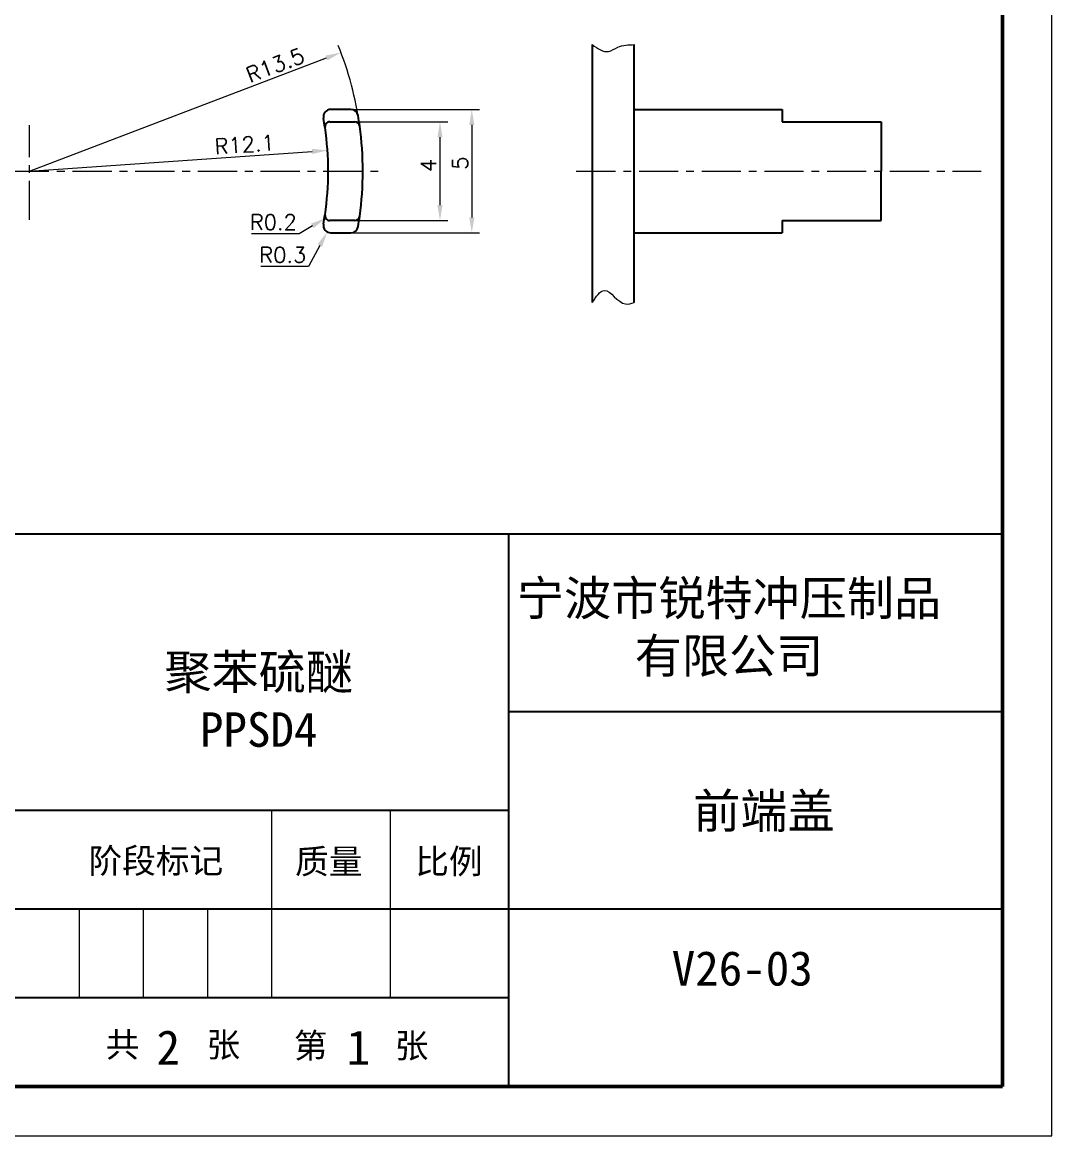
# Model space of a CAD drawing. Header units: millimetres. Extents: x 2517 to 6633, y 792 to 3241.
# Drawn here: x 2803.2 to 2886.6, y 852.9 to 943.1 of the extents above; entities that cross this region are included whole.
import ezdxf

# ---------------------------------------------------------------- set-up
doc = ezdxf.new("R2010")
doc.units = ezdxf.units.MM
doc.linetypes.add('CENTER', pattern=[50.8, 31.75, -6.35, 6.35, -6.35])
for name, color, linetype, lineweight in [('中心线', 1, 'CENTER', 9), ('实线', 7, 'Continuous', 25), ('尺寸标注', 2, 'Continuous', 9), ('引导线', 6, 'Continuous', 9), ('文本', 3, 'Continuous', 15), ('粗实线', 9, 'Continuous', 50)]:
    doc.layers.add(name, color=color, linetype=linetype, lineweight=lineweight)
doc.styles.add('st', font='txt.shx')
doc.styles.get("Standard").update_dxf_attribs({"font": 'simfang.ttf'})
doc.dimstyles.new('2st', dxfattribs={"dimscale": 0.5, "dimtxt": 2.5, "dimasz": 2.5, "dimexe": 1.25, "dimexo": 0, "dimtad": 1, "dimtoh": 1, "dimdec": 1, "dimlfac": 0.5, "dimdsep": 46, "dimtxsty": 'st', "dimcen": 0, "dimclrd": 256, "dimclre": 256, "dimclrt": 3, "dimadec": 0, "dimazin": 2, "dimtfac": 1, "dimtdec": 1, "dimtofl": 0, "dimtmove": 0, "dimatfit": 1, "dimfxl": 1, "dimlwd": -1, "dimlwe": -1, "dimarcsym": 0})

# ---------------------------------------------------------------- blocks, each defined once
blk = doc.blocks.new('*D496')
at = {"layer": 'Defpoints', "color": 0, "ltscale": 0.1, "transparency": 16777216}
for p in [(2827.943, 932.731), (2803.802, 931.047)]:
    blk.add_point(p, dxfattribs=at)
at = {"layer": '尺寸标注', "ltscale": 0.1, "transparency": 16777216}
blk.add_line((2803.802, 931.047), (2826.696, 932.644), dxfattribs=at)
blk.add_solid([(2826.682, 932.852), (2826.711, 932.436), (2827.943, 932.731)], dxfattribs=at)
at = {"layer": '尺寸标注', "color": 3, "ltscale": 0.1, "transparency": 16777216, "insert": (2821.225, 933.202), "char_height": 1.25, "attachment_point": 5, "rotation": 3.98924, "style": 'st'}
blk.add_mtext('R12.1', dxfattribs=at)
blk = doc.blocks.new('*D497')
at = {"layer": 'Defpoints', "color": 0, "ltscale": 0.1, "transparency": 16777216}
for p in [(2829.833, 936.047), (2829.833, 926.047), (2839.635, 926.047)]:
    blk.add_point(p, dxfattribs=at)
at = {"layer": '尺寸标注', "ltscale": 0.1, "transparency": 16777216}
for p, q in [((2829.833, 936.047), (2840.26, 936.047)), ((2839.635, 934.797), (2839.635, 927.297)), ((2829.833, 926.047), (2840.26, 926.047))]:
    blk.add_line(p, q, dxfattribs=at)
for points in [[(2839.427, 934.797), (2839.844, 934.797), (2839.635, 936.047)], [(2839.427, 927.297), (2839.844, 927.297), (2839.635, 926.047)]]:
    blk.add_solid(points, dxfattribs=at)
at = {"layer": '尺寸标注', "color": 3, "ltscale": 0.1, "transparency": 16777216, "insert": (2838.698, 931.698), "char_height": 1.25, "attachment_point": 5, "rotation": 90, "style": 'st'}
blk.add_mtext('5', dxfattribs=at)
blk = doc.blocks.new('*D498')
at = {"layer": 'Defpoints', "color": 0, "ltscale": 0.1, "transparency": 16777216}
for p in [(2830.157, 935.047), (2830.157, 927.047), (2837.055, 927.047)]:
    blk.add_point(p, dxfattribs=at)
at = {"layer": '尺寸标注', "ltscale": 0.1, "transparency": 16777216}
for p, q in [((2830.157, 935.047), (2837.68, 935.047)), ((2837.055, 933.797), (2837.055, 928.297)), ((2830.157, 927.047), (2837.68, 927.047))]:
    blk.add_line(p, q, dxfattribs=at)
for points in [[(2836.847, 933.797), (2837.263, 933.797), (2837.055, 935.047)], [(2836.847, 928.297), (2837.263, 928.297), (2837.055, 927.047)]]:
    blk.add_solid(points, dxfattribs=at)
at = {"layer": '尺寸标注', "color": 3, "ltscale": 0.1, "transparency": 16777216, "insert": (2836.118, 931.508), "char_height": 1.25, "attachment_point": 5, "rotation": 90, "style": 'st'}
blk.add_mtext('4', dxfattribs=at)
blk = doc.blocks.new('*D499')
at = {"layer": 'Defpoints', "color": 0, "ltscale": 0.1, "transparency": 16777216}
for p in [(2829.031, 940.665), (2803.802, 931.047)]:
    blk.add_point(p, dxfattribs=at)
at = {"layer": '尺寸标注', "ltscale": 0.1, "transparency": 16777216}
blk.add_line((2803.802, 931.047), (2827.863, 940.22), dxfattribs=at)
blk.add_arc((2803.802, 931.047), 27, 7.77819, 22.19407, dxfattribs=at)
blk.add_solid([(2827.789, 940.414), (2827.937, 940.025), (2829.031, 940.665)], dxfattribs=at)
at = {"layer": '尺寸标注', "color": 3, "ltscale": 0.1, "transparency": 16777216, "insert": (2823.709, 939.64), "char_height": 1.25, "attachment_point": 5, "rotation": 20.86778, "style": 'st'}
blk.add_mtext('R13.5', dxfattribs=at)
blk = doc.blocks.new('*D500')
at = {"layer": 'Defpoints', "color": 0, "ltscale": 0.1, "transparency": 16777216}
for p in [(2827.923, 926.12), (2828.209, 926.647)]:
    blk.add_point(p, dxfattribs=at)
at = {"layer": '尺寸标注', "ltscale": 0.1, "transparency": 16777216}
for p, q in [((2827.327, 925.021), (2826.404, 923.319)), ((2826.404, 923.319), (2822.55, 923.319))]:
    blk.add_line(p, q, dxfattribs=at)
blk.add_solid([(2827.144, 925.12), (2827.51, 924.921), (2827.923, 926.12)], dxfattribs=at)
at = {"layer": '尺寸标注', "color": 3, "ltscale": 0.1, "transparency": 16777216, "insert": (2824.321, 924.257), "char_height": 1.25, "attachment_point": 5, "style": 'st'}
blk.add_mtext('R0.3', dxfattribs=at)
blk = doc.blocks.new('*D501')
at = {"layer": 'Defpoints', "color": 0, "ltscale": 0.1, "transparency": 16777216}
for p in [(2827.792, 927.244), (2828.137, 927.447)]:
    blk.add_point(p, dxfattribs=at)
at = {"layer": '尺寸标注', "ltscale": 0.1, "transparency": 16777216}
for p, q in [((2826.715, 926.611), (2825.637, 925.977)), ((2825.637, 925.977), (2821.783, 925.977))]:
    blk.add_line(p, q, dxfattribs=at)
blk.add_solid([(2826.609, 926.79), (2826.82, 926.431), (2827.792, 927.244)], dxfattribs=at)
at = {"layer": '尺寸标注', "color": 3, "ltscale": 0.1, "transparency": 16777216, "insert": (2823.554, 926.915), "char_height": 1.25, "attachment_point": 5, "style": 'st'}
blk.add_mtext('R0.2', dxfattribs=at)

msp = doc.modelspace()

# ---------------------------------------------------------------- linework, layer by layer
at = {"layer": '中心线', "ltscale": 0.1}
for p, q in [((2803.802, 927.0899), (2803.802, 934.773)), ((2802.2038, 931.0471), (2832.2258, 931.0471)), ((2848.1035, 931.0471), (2880.8972, 931.0471))]:
    msp.add_line(p, q, dxfattribs=at)
at = {"layer": '实线', "ltscale": 0.1}
for p, q in [((2849.3895, 941.3029), (2849.3895, 920.3911)), ((2852.7895, 931.0471), (2852.7895, 941.3029)), ((2852.7895, 936.0471), (2864.7895, 936.0471)), ((2864.7895, 936.0471), (2864.7895, 935.0471)), ((2864.7895, 935.0471), (2872.7895, 935.0471)), ((2872.7895, 935.0471), (2872.7895, 931.0471)), ((2852.7895, 920.3911), (2852.7895, 931.0471)), ((2872.7895, 927.0471), (2872.7895, 931.0471)), ((2864.7895, 927.0471), (2872.7895, 927.0471)), ((2864.7895, 927.0471), (2864.7895, 926.0471)), ((2852.7895, 926.0471), (2864.7895, 926.0471))]:
    msp.add_line(p, q, dxfattribs=at)
at = {"layer": '实线'}
for p, q in [((2829.8327, 936.0471), (2828.2085, 936.0471)), ((2828.1371, 935.0471), (2830.1572, 935.0471)), ((2830.1572, 927.0471), (2828.1371, 927.0471)), ((2828.2085, 926.0471), (2829.8327, 926.0471)), ((2738.6073, 901.6592), (2882.6188, 901.6592)), ((2842.6156, 901.6592), (2842.6156, 856.8556)), ((2842.6156, 887.2581), (2882.6188, 887.2581)), ((2802.6274, 879.2574), (2842.6156, 879.2574)), ((2802.6274, 871.2568), (2882.6188, 871.2568)), ((2802.6274, 864.0562), (2842.6156, 864.0562)), ((2738.6073, 856.8556), (2882.6188, 856.8556))]:
    msp.add_line(p, q, dxfattribs=at)
for centre, radius, start, end in [((2828.2085, 935.4471), 0.6, 90, 190.21948), ((2829.8327, 935.4471), 0.6, 9.594068, 90), ((2803.802, 931.0471), 24.2, 8.414968, 10.21948), ((2803.802, 931.0471), 27, 7.778185, 9.594068), ((2828.1371, 934.6471), 0.4, 90, 188.414968), ((2803.802, 931.0471), 24.2, 351.585032, 8.414968), ((2830.1572, 934.6471), 0.4, 7.778185, 90), ((2803.802, 931.0471), 27, 352.221815, 7.778185), ((2803.802, 931.0471), 24.2, 349.78052, 351.585032), ((2828.1371, 927.4471), 0.4, 171.585032, 270), ((2830.1572, 927.4471), 0.4, 270, 352.221815), ((2803.802, 931.0471), 27, 350.405932, 352.221815), ((2828.2085, 926.6471), 0.6, 169.78052, 270), ((2829.8327, 926.6471), 0.6, 270, 350.405932)]:
    msp.add_arc(centre, radius, start, end, dxfattribs=at)
at = {"layer": '尺寸标注', "ltscale": 0.1}
for points in [[(2849.3895, 941.3029), (2850.719, 940.7485), (2851.4539, 941.0927), (2852.7895, 941.3029)], [(2849.3895, 920.3911), (2850.3726, 921.3742), (2852.0929, 920.2811), (2852.7895, 920.3911)]]:
    msp.add_spline(points, degree=3, dxfattribs=at)
at = {"layer": '引导线'}
for p, q in [((2886.6191, 852.8553), (2886.6191, 1090.4743)), ((2550.5922, 852.8553), (2886.6191, 852.8553))]:
    msp.add_line(p, q, dxfattribs=at)
at = {"layer": '文本', "ltscale": 0.2}
for p, q in [((2823.4141, 879.2574), (2823.4141, 864.0562)), ((2833.0148, 879.2574), (2833.0148, 864.0562)), ((2807.8128, 871.2568), (2807.8128, 864.0562)), ((2813.0132, 871.2568), (2813.0132, 864.0562)), ((2818.2136, 871.2568), (2818.2136, 864.0562))]:
    msp.add_line(p, q, dxfattribs=at)
at = {"layer": '粗实线'}
for p, q in [((2882.6188, 856.8556), (2882.6188, 1086.474)), ((2570.5938, 856.8556), (2882.6188, 856.8556))]:
    msp.add_line(p, q, dxfattribs=at)

# ---------------------------------------------------------------- texts
at = {"layer": '实线', "attachment_point": 5}
for s, insert, char_height, width in [('宁波市锐特冲压制品\\P有限公司', (2860.4744, 893.945), 2.80022, 50.547883), ('聚苯硫醚\\PPPSD4 ', (2822.3679, 888.0921), 2.80022, 31.49932), ('前端盖', (2863.302, 879.032), 2.80022, 36.804944), ('V26-03', (2861.5462, 866.404), 2.80022, 36.804944), ('2', (2815.0451, 860.0094), 2.8002, 36.804944), ('1', (2830.4437, 860.0094), 2.8002, 36.804944)]:
    msp.add_mtext(s, dxfattribs=dict(at, insert=insert, char_height=char_height, width=width))
at = {"layer": '文本', "ltscale": 0.2, "char_height": 2.00016, "width": 11.610209, "attachment_point": 5}
for s, insert in [('阶段标记', (2814.0348, 875.0272)), ('质量', (2828.0462, 874.9807)), ('比例', (2837.7838, 874.9807)), ('共    张', (2815.4191, 860.1203)), ('第    张', (2830.6735, 860.0482))]:
    msp.add_mtext(s, dxfattribs=dict(at, insert=insert))

# ---------------------------------------------------------------- dimensions: what is measured, and where the dimension line sits
at = {"layer": '尺寸标注', "ltscale": 0.1}
for center, mpoint, picture, middle in [((2803.802, 931.0471), (2829.0309, 940.6648), '*D499', (2824.0434, 938.7635)), ((2803.802, 931.0471), (2827.9433, 932.7307), '*D496', (2821.2906, 932.2667)), ((2828.1371, 927.4471), (2827.7923, 927.2444), '*D501', (2823.5538, 925.9774)), ((2828.2085, 926.6471), (2827.9226, 926.1196), '*D500', (2824.3211, 923.3193))]:
    dim = msp.add_radius_dim(center=center, mpoint=mpoint, dimstyle='2st', dxfattribs=at)
    dim.commit()
    dim.dimension.update_dxf_attribs({"geometry": picture, "text_midpoint": middle, "dimtype": 164})
for base, p1, p2, picture, middle in [((2839.6355, 926.0471), (2829.8327, 936.0471), (2829.8327, 926.0471), '*D497', (2839.6355, 931.6976)), ((2837.0551, 927.0471), (2830.1572, 935.0471), (2830.1572, 927.0471), '*D498', (2837.0551, 931.5084))]:
    dim = msp.add_linear_dim(base=base, p1=p1, p2=p2, angle=90, dimstyle='2st', dxfattribs=at)
    dim.commit()
    dim.dimension.update_dxf_attribs({"geometry": picture, "text_midpoint": middle, "dimtype": 160})

doc.saveas('drawing.dxf')
